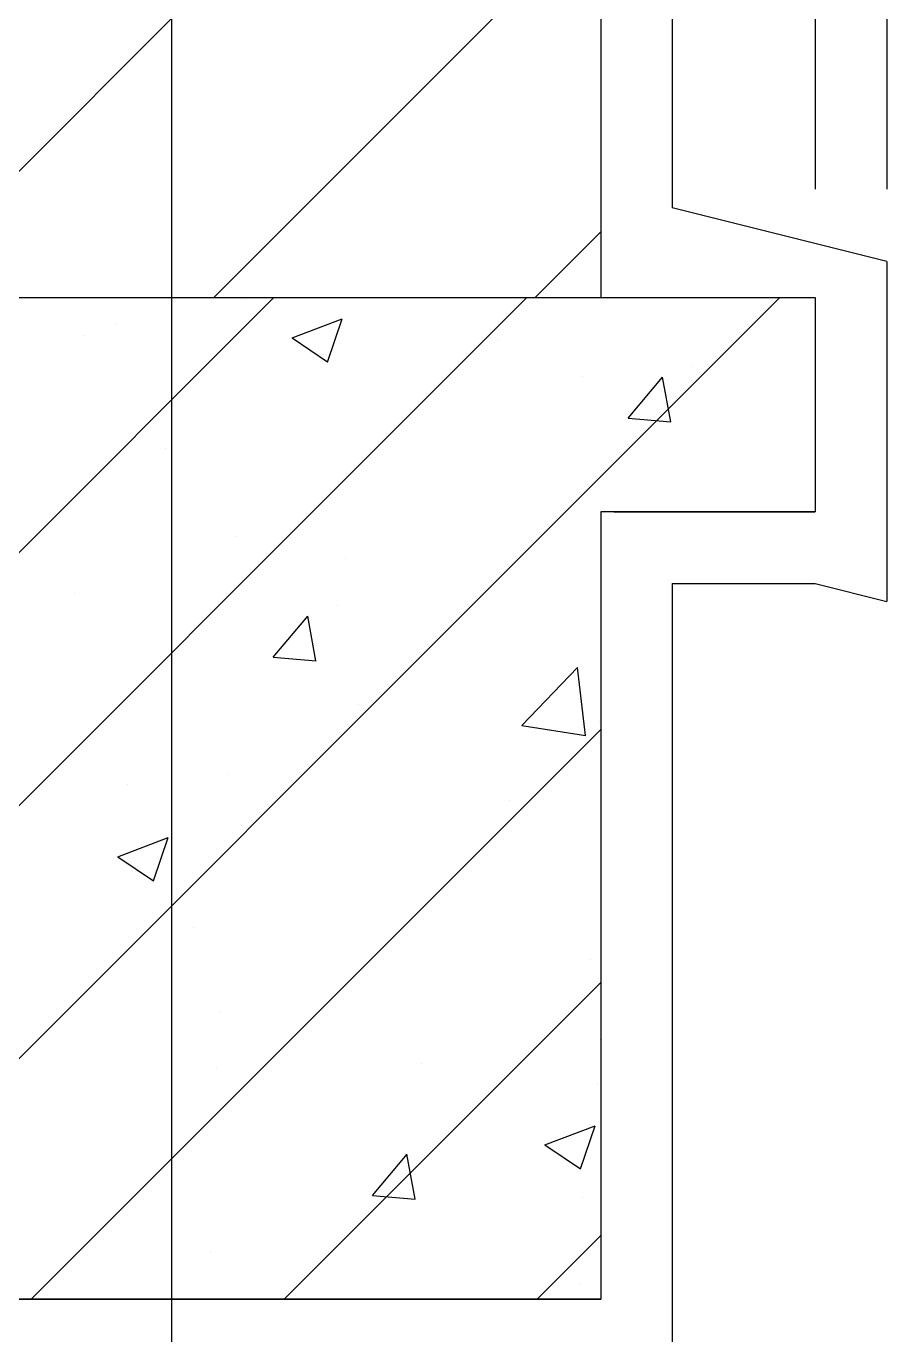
# Model space of a CAD drawing. Header units: metres. Extents: x 338339 to 1133840, y -479113 to 96125.
# Drawn here: x 394789 to 397195, y -242491 to -238833 of the extents above; entities that cross this region are included whole.
import ezdxf

# ---------------------------------------------------------------- set-up
doc = ezdxf.new("R2010")
doc.units = ezdxf.units.M

msp = doc.modelspace()

# ---------------------------------------------------------------- hatches: boundary and pattern name
h = msp.add_hatch()
h.set_pattern_fill('普通砖', scale=200)
h.set_pattern_definition([(45, (0, 0), (-449.0128, 449.0128), [])])
h.paths.add_polyline_path([(396394.91, -231670.74), (395324.91, -231670.74), (395254.91, -231890.74), (395134.91, -231450.74), (395064.91, -231670.74), (393994.91, -231670.74), (393994.91, -235090.65), (394594.91, -235090.65), (394594.91, -235690.65), (393994.91, -235690.65), (393994.91, -239590.65), (396394.91, -239590.65)])

# ---------------------------------------------------------------- linework, layer by layer
for p, q in [((395194.91, -231670.74), (395194.91, -245440.95)), ((396594.91, -231670.74), (396594.91, -239340.65)), ((396594.91, -231670.74), (396594.91, -239340.65)), ((396994.91, -238109.82), (396994.91, -239288.53)), ((397194.91, -238109.82), (397194.91, -239288.53)), ((397194.91, -239490.65), (396594.91, -239340.65)), ((397194.91, -239490.65), (397194.91, -240440.65)), ((389234.46, -239590.65), (396394.91, -239590.65)), ((393994.91, -241077.22), (395481.49, -239590.65)), ((395401.62, -239593.55), (395401.62, -239593.55)), ((395844.42, -239934.82), (396188.6, -239590.65)), ((396210.68, -240275.67), (396895.7, -239590.65)), ((396394.91, -239590.65), (396994.91, -239590.65)), ((396994.91, -239590.65), (396994.91, -240190.65)), ((395450.99, -239630.39), (395450.99, -239630.39)), ((395039.17, -239662.58), (395039.17, -239662.58)), ((395531.97, -239704.28), (395672.01, -239650.52)), ((395631.4, -239771.5), (395671.95, -239650.64)), ((394950.31, -239696.31), (394950.31, -239696.31)), ((395531.97, -239704.28), (395631.45, -239771.38)), ((396106.82, -239707.69), (396106.82, -239707.69)), ((396345.19, -239813.26), (396345.19, -239813.26)), ((396471.28, -239928.27), (396567.7, -239813.36)), ((396590.76, -239938.85), (396567.64, -239813.49)), ((396649.89, -239784.4), (396649.89, -239784.4)), ((395779.14, -240000.1), (395844.42, -239934.82)), ((396471.28, -239928.27), (396590.82, -239938.73)), ((393994.91, -241784.33), (395779.14, -240000.1)), ((395178.82, -240013.47), (395178.82, -240013.47)), ((396431.95, -240190.65), (396994.91, -240190.65)), ((395377.3, -240259.34), (395377.3, -240259.34)), ((396101.53, -240384.82), (396210.68, -240275.67)), ((395682.32, -240319.5), (395682.32, -240319.5)), ((394095.7, -242390.65), (396101.53, -240384.82)), ((396594.91, -240390.65), (396994.91, -240390.65)), ((396594.91, -240390.65), (396594.91, -242590.65)), ((396594.91, -240390.65), (396594.91, -241540.65)), ((396994.91, -240390.65), (397194.91, -240440.65)), ((394924.85, -240419.22), (394924.85, -240419.22)), ((395658.05, -240452.6), (395658.05, -240452.6)), ((395479.44, -240596.47), (395575.86, -240481.56)), ((395598.93, -240607.05), (395575.8, -240481.68)), ((395479.44, -240596.47), (395598.98, -240606.93)), ((396174.52, -240787.39), (396330.3, -240625.03)), ((396352.34, -240815.06), (396330.24, -240625.12)), ((395717.35, -240729.69), (395717.35, -240729.69)), ((394802.81, -242390.65), (396394.91, -240798.54)), ((396174.52, -240787.39), (396352.4, -240814.97)), ((396391.76, -240775.17), (396391.76, -240775.17)), ((395352.98, -240925.13), (395352.98, -240925.13)), ((395071.4, -240953.23), (395071.4, -240953.23)), ((396139.05, -240998.34), (396139.05, -240998.34)), ((395045.34, -241154.58), (395185.38, -241100.82)), ((395144.76, -241221.8), (395185.32, -241100.94)), ((395156.18, -241108.32), (395156.18, -241108.32)), ((395045.34, -241154.58), (395144.82, -241221.68)), ((395255.5, -241352.72), (395255.5, -241352.72)), ((396367.44, -241440.96), (396367.44, -241440.96)), ((395509.92, -242390.65), (396394.91, -241505.65)), ((395328.67, -241590.91), (395328.67, -241590.91)), ((396393.82, -241664.94), (396393.82, -241664.94)), ((395319.45, -241746.3), (395319.45, -241746.3)), ((395893.14, -241730.85), (395893.14, -241730.85)), ((396387.09, -241791.41), (396387.09, -241791.41)), ((396239.15, -241959.82), (396379.19, -241906.06)), ((396338.58, -242027.04), (396379.13, -241906.18)), ((396239.15, -241959.82), (396338.64, -242026.92)), ((395756.94, -242100.85), (395853.36, -241985.94)), ((395876.43, -242111.43), (395853.3, -241986.07)), ((395756.94, -242100.85), (395876.49, -242111.31)), ((396343.12, -242106.75), (396343.12, -242106.75)), ((396217.02, -242390.65), (396394.91, -242212.76)), ((395304.35, -242256.7), (395304.35, -242256.7)), ((396339.29, -242345.84), (396339.29, -242345.84)), ((393994.91, -242390.65), (396394.91, -242390.65)), ((393994.91, -242390.65), (396394.91, -242390.65))]:
    msp.add_line(p, q)
for points in [[(396394.91, -231670.74), (396394.91, -239590.65)], [(389234.46, -239590.65), (396394.91, -239590.65)], [(396394.91, -239590.65), (396994.91, -239590.65), (396994.91, -240190.65), (396394.91, -240190.65), (396394.91, -242390.65), (393994.91, -242390.65), (393994.91, -240390.65), (389234.46, -240390.65)]]:
    msp.add_lwpolyline(points)

doc.saveas('drawing.dxf')
